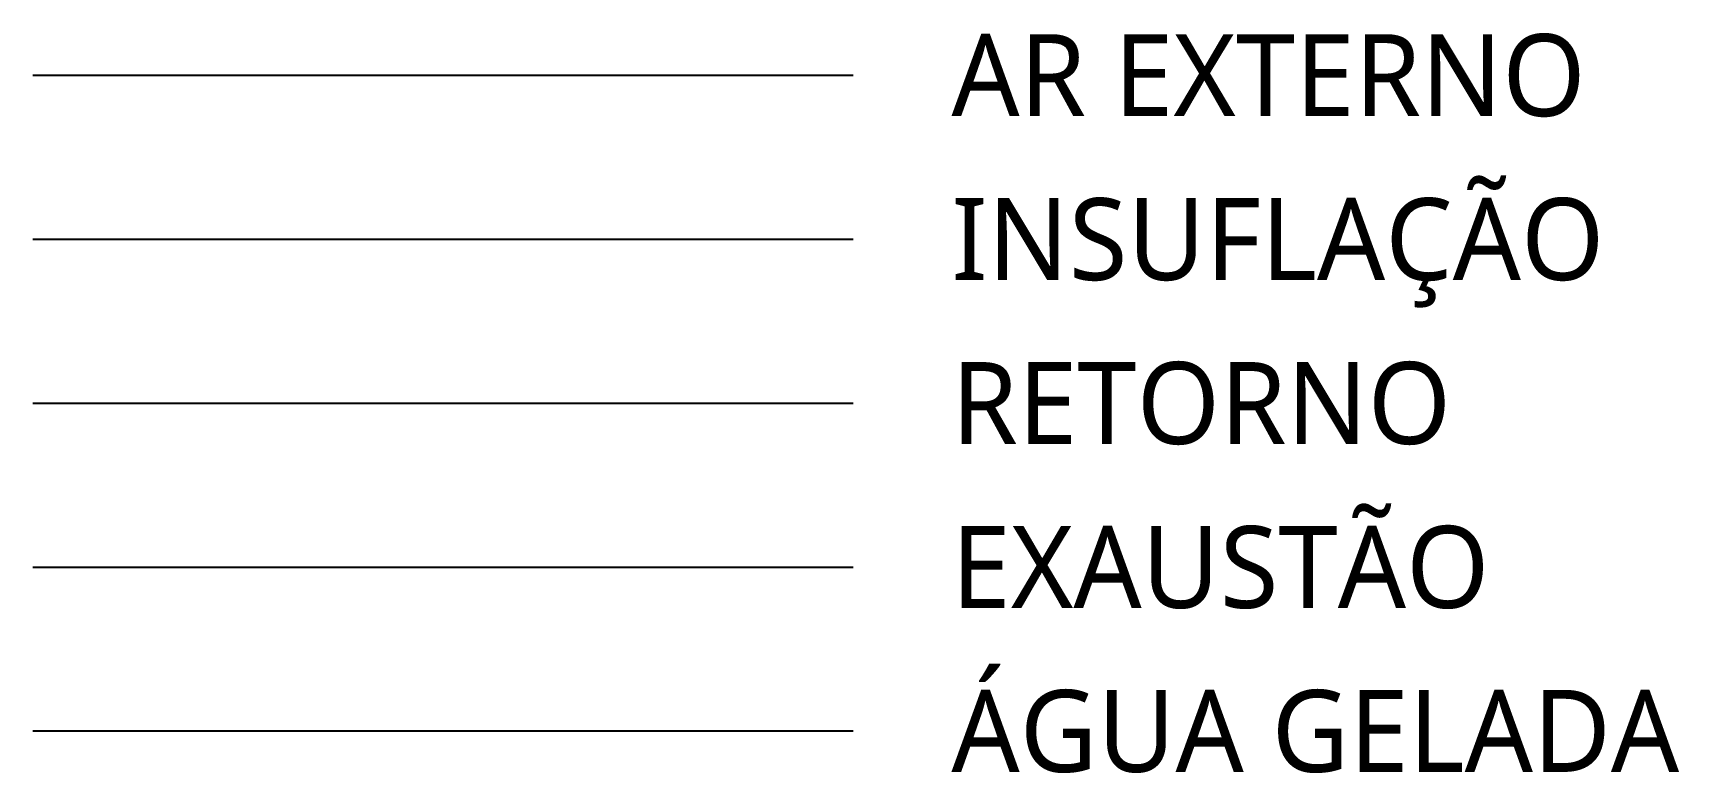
# Model space of a CAD drawing. Header units: centimetres. Extents: x 0 to 50.2, y -31.3 to -8.7.
import ezdxf
from ezdxf.enums import TextEntityAlignment as Align

# ---------------------------------------------------------------- set-up
doc = ezdxf.new("R2010")
doc.units = ezdxf.units.CM
for name, color, linetype in [('ATS-MEC-Ar Externo', 94, 'Continuous'), ('ATS-MEC-Exaustão', 30, 'Continuous'), ('ATS-MEC-Insuflação', 192, 'Continuous'), ('ATS-MEC-Retorno', 244, 'Continuous'), ('ATS-MEC-Água Gelada', 170, 'Continuous'), ('ATS-Símbolo 2', 2, 'Continuous')]:
    doc.layers.add(name, color=color, linetype=linetype)
doc.styles.get("Standard").update_dxf_attribs({"font": 'segoeuil.ttf'})

msp = doc.modelspace()

# ---------------------------------------------------------------- linework, layer by layer
at = {"layer": 'ATS-MEC-Ar Externo', "ltscale": 0.1}
msp.add_line((0, -10), (25, -10), dxfattribs=at)
at = {"layer": 'ATS-MEC-Exaustão', "ltscale": 0.1}
msp.add_line((0, -25), (25, -25), dxfattribs=at)
at = {"layer": 'ATS-MEC-Insuflação', "ltscale": 0.1}
msp.add_line((0, -15), (25, -15), dxfattribs=at)
at = {"layer": 'ATS-MEC-Retorno', "ltscale": 0.1}
msp.add_line((0, -20), (25, -20), dxfattribs=at)
at = {"layer": 'ATS-MEC-Água Gelada', "ltscale": 0.1}
msp.add_line((0, -30), (25, -30), dxfattribs=at)

# ---------------------------------------------------------------- texts
at = {"layer": 'ATS-Símbolo 2'}
for s, p in [('AR EXTERNO', (28, -10)), ('INSUFLAÇÃO', (28, -15)), ('RETORNO', (28, -20)), ('EXAUSTÃO', (28, -25)), ('ÁGUA GELADA', (28, -30))]:
    msp.add_text(s, height=2.5, dxfattribs=at).set_placement(p, align=Align.MIDDLE_LEFT)

doc.saveas('drawing.dxf')
